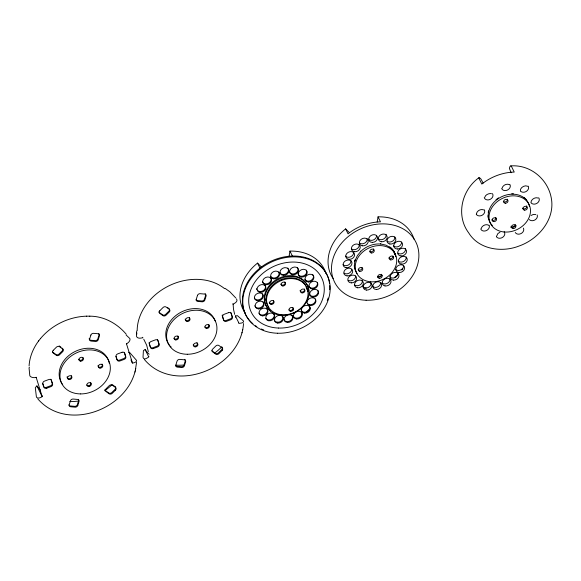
<?xml version="1.0" encoding="UTF-8"?>
<svg xmlns="http://www.w3.org/2000/svg" width="581" height="581" viewBox="0 0 581 581"><rect width="100%" height="100%" fill="white"/><g stroke="black" fill="none" stroke-linecap="round" stroke-linejoin="round"><path stroke-width="0.87" d="M136.564 362.355L135.344 370.366L135.489 369.777C126.629 410.266 66.299 432.061 37.765 398.813M137.189 330.662L137.225 328.664A51.978 41.621 -26.1 0 1 170.422 285.111A51.978 41.621 -26.1 0 1 224.462 288.532M235.407 317.241L235.428 315.962L237.418 315.665L243.446 320.966A3.072 1.714 0.2 0 1 241.297 323.065L239.074 323.399A1.532 0.915 -33.3 0 0 238.399 323.043M29.086 365.877C29.609 356.792 33.262 348.077 38.695 340.844M136.455 333.973L136.738 330.996M243.519 323.53C240.672 368.296 174.358 395.233 144.349 359.45M136.862 332.986L136.419 336.094L136.826 336.922A3.072 1.714 0.2 0 0 140.595 338.127L142.817 337.801A1.532 0.915 -33.3 0 1 142.795 337.278M496.523 236.365L497.873 233.577L499.987 232.233M531.012 202.239C530.954 199.704 534.941 196.814 538.028 198.005M289.098 256.272L289.948 251.094A45.311 36.283 -26.1 0 1 326.028 273.578M377.185 222.036L378.042 216.858A45.311 36.283 -26.1 0 1 414.115 239.343M134.937 372.072L135.068 371.608M135.642 369.117L135.787 368.521M242.647 329.877L242.749 329.478M241.943 332.84L242.037 332.455M476.405 213.917C476.907 210.685 480.821 208.644 483.799 209.915M481.126 228.703C481.903 225.551 485.905 223.685 488.788 225.225M502.064 188.237C502.841 185.085 506.835 183.211 509.719 184.758M357.104 273.557A21.504 17.219 -26.1 0 1 355.216 260.281L357.351 255.669L360.699 251.5A21.504 17.219 -26.1 0 1 380.795 244.02L385.777 245.095L390.033 247.332A21.504 17.219 -26.1 0 1 395.784 256.802M484.823 197.22C485.484 194.323 489.776 193.066 491.519 193.705M40.583 338.454C51.891 324.997 69.095 316.66 86.671 316.166M38.607 340.953L40.663 338.353M29.435 367.199L29.05 367.882L29.813 375.747L30.285 376.372A4.604 2.564 0.2 0 0 35.47 377.563L36.211 377.454L42.173 396.641L41.52 397.048A4.604 2.738 -35.3 0 1 36.414 397.005L35.303 387.701L36.908 385.9L37.482 386.714A49.915 39.966 -26.1 0 0 40.3 389.982M478.911 177.728C461.801 189.965 455.577 215.406 468.678 232.843C478.882 249.612 502.042 252.779 519.189 245.981C538.514 239.176 555.538 219.124 551.224 197.729C547.672 178.904 530.112 164.408 510.808 165.912M128.532 352.231L129.919 352.79L136.6 360.46A4.604 2.564 0.2 0 1 133.209 362.943L132.468 363.052L126.505 343.865L127.159 343.458A4.604 2.738 -35.3 0 0 129.839 338.541L126.135 335.026M149.15 354.243A49.915 39.966 -26.1 0 1 145.708 350.365L145.134 349.551L143.391 350.641L143.02 357.351L143.427 358.172A3.072 1.823 -35.3 0 0 146.833 358.201L148.78 356.981A1.532 0.864 -1.7 0 1 148.925 356.327M234.659 314.336L233.518 309.368L233.112 304.212L235.058 302.991A3.072 1.823 -35.3 0 0 236.852 299.716L236.445 298.888M531.078 215.471L533.365 214.433L535.747 214.454M89.699 316.173C103.955 316.129 117.159 323.501 126.237 334.22M86.54 316.166L89.844 316.173M527.686 186.254C524.36 184.547 519.632 188.222 520.387 191.011M225 288.314L229.829 291.742L235.813 297.988M167.611 307.589L168.839 308.482M59.168 345.898L61.005 347.242M112.591 384.84L114.98 386.583M333.145 278.56A45.311 36.283 -26.1 0 1 345.615 228.878L349.159 232.422M245.516 313.442A45.311 36.283 -26.1 0 1 257.521 263.106L261.065 266.657M143.747 339.21L146.695 345.259L148.322 351.599M511.164 172.731L509.414 168.461A5.534 1.641 88.4 0 1 511.636 166.776L514.229 172.063A45.311 36.283 -26.1 0 0 481.802 184.075L479.209 178.788A5.534 0.871 51.5 0 1 480.945 179.006L483.138 183.117M378.042 216.858L380.468 221.819A45.311 36.283 -26.1 0 0 348.041 233.831L345.615 228.878M389.829 246.918L390.033 247.332M380.591 243.606L380.795 244.02M360.496 251.086L360.699 251.5M355.216 260.281L355.02 259.867A21.504 17.219 -26.1 0 0 354.606 261.443M289.948 251.094L292.374 256.054M257.521 263.106L259.954 268.066M235.428 315.962L238.668 322.571M145.134 349.551L148.373 356.16M130.943 359.937L132.061 362.224M36.908 385.9L41.767 395.814M124.269 352.347L125.402 355.979A2.302 1.845 -26.1 0 1 123.797 358.55L119.49 360.147A2.302 1.845 -26.1 0 1 116.796 359.218L115.909 356.349M42.689 383.583L43.604 386.503A2.302 1.845 -26.1 0 0 46.277 387.382L50.583 385.784A2.302 1.845 -26.1 0 0 52.196 383.257L51.084 379.669A2.302 1.845 -26.1 0 0 50.845 379.204M492.441 193.596A4.604 3.689 -26.1 0 1 490.219 199.356A4.604 3.689 -26.1 0 1 484.256 197.656M484.351 209.85A4.604 3.689 -26.1 0 1 482.128 215.246A4.604 3.689 -26.1 0 1 476.246 214.229M516.008 225.45A21.504 17.219 -26.1 0 1 510.786 227.483M537.142 214.926A4.604 3.689 -26.1 0 1 534.956 219.938A4.604 3.689 -26.1 0 1 529.276 219.545M523.379 228.115A4.604 3.689 -26.1 0 1 521.157 233.511A4.604 3.689 -26.1 0 1 515.274 232.502M538.74 197.809A4.604 3.689 -26.1 0 1 537.04 203.27A4.604 3.689 -26.1 0 1 530.99 202.733M528.231 186.181A4.604 3.689 -26.1 0 1 526.524 191.265A4.604 3.689 -26.1 0 1 520.743 191.323M510.089 184.809A4.604 3.689 -26.1 0 1 507.366 190.096A4.604 3.689 -26.1 0 1 501.701 188.614M489.158 225.275A4.604 3.689 -26.1 0 1 486.435 230.563A4.604 3.689 -26.1 0 1 480.77 229.081M504.25 231.928A4.604 3.689 -26.1 0 1 502.55 237.397A4.604 3.689 -26.1 0 1 496.501 236.859M492.339 225.53A21.504 17.219 -26.1 0 1 500.815 197.126A21.504 17.219 -26.1 0 1 529.414 206.291M488.65 219.371A21.504 17.219 -26.1 0 1 488.011 215.609M488.214 212.479A21.504 17.219 -26.1 0 1 488.548 210.896M496.007 199.748A21.504 17.219 -26.1 0 1 498.585 197.874M511.694 193.778A21.504 17.219 -26.1 0 1 513.481 193.793M524.2 197.634A21.504 17.219 -26.1 0 1 526.829 200.394M507.329 199.145A2.302 1.845 -26.1 0 1 506.145 201.629A2.302 1.845 -26.1 0 1 503.335 201.346M526.8 206.771A2.302 1.845 -26.1 0 1 525.013 208.79A2.302 1.845 -26.1 0 1 522.588 208.129M526.575 205.834A2.302 1.845 -26.1 0 1 526.764 206.277M515.224 224.535A2.302 1.845 -26.1 0 1 513.713 227.142A2.302 1.845 -26.1 0 1 510.953 226.256M495.782 217.432A2.302 1.845 -26.1 0 1 494.809 219.959A2.302 1.845 -26.1 0 1 491.94 219.879M489.463 220.424A4.684 3.747 -26.1 0 1 489.217 219.465M362.166 267.652A2.302 1.845 -26.1 0 1 360.786 269.867A2.302 1.845 -26.1 0 1 358.179 269.635M367.17 238.638A4.604 3.689 -26.1 0 1 364.614 243.134A4.604 3.689 -26.1 0 1 359.349 242.88M393.577 250.898A21.504 17.219 -26.1 0 1 395.458 255.633M354.889 269.126A21.504 17.219 -26.1 0 1 354.257 265.364M391.028 247.891A21.504 17.219 -26.1 0 1 393.076 250.15M394.201 253.2A4.684 3.747 -26.1 0 1 394.71 254.035M402.873 268.72A39.167 31.359 -26.1 0 1 401.914 270.02M398.101 274.319A39.167 31.359 -26.1 0 1 394.339 277.653M366.313 288.038A39.167 31.359 -26.1 0 1 364.686 288.053M381.463 274.29A2.302 1.845 -26.1 0 1 380.228 276.767A2.302 1.845 -26.1 0 1 377.432 276.433M393.627 250.839A21.504 17.219 -26.1 0 1 394.644 253.984M382.247 275.205A21.504 17.219 -26.1 0 1 377.795 277.021M359.116 244.209A4.604 3.689 -26.1 0 1 356.981 248.813A4.604 3.689 -26.1 0 1 351.628 248.966M353.597 252.445A4.604 3.689 -26.1 0 1 350.633 256.795A4.604 3.689 -26.1 0 1 345.492 256.119M350.924 260.506A4.604 3.689 -26.1 0 1 348.368 265.001A4.604 3.689 -26.1 0 1 343.102 264.74M373.576 248.9A2.302 1.845 -26.1 0 1 372.639 251.232A2.302 1.845 -26.1 0 1 369.944 251.428M376.568 235.501A4.604 3.689 -26.1 0 1 373.612 239.851A4.604 3.689 -26.1 0 1 368.47 239.183M393.003 256.032A2.302 1.845 -26.1 0 1 391.536 258.436A2.302 1.845 -26.1 0 1 388.827 257.884M394.811 236.845A4.604 3.689 -26.1 0 1 392.255 241.34A4.604 3.689 -26.1 0 1 386.982 241.079M405.415 248.421A4.604 3.689 -26.1 0 1 403.287 253.025A4.604 3.689 -26.1 0 1 397.927 253.178M401.58 242.095A4.604 3.689 -26.1 0 1 398.624 246.438A4.604 3.689 -26.1 0 1 393.482 245.77M403.621 265.619A4.604 3.689 -26.1 0 1 400.658 269.969A4.604 3.689 -26.1 0 1 395.523 269.301M406.199 256.911A4.604 3.689 -26.1 0 1 403.65 261.406A4.604 3.689 -26.1 0 1 398.377 261.145M389.953 278.771A4.604 3.689 -26.1 0 1 387.396 283.267A4.604 3.689 -26.1 0 1 382.131 283.012M397.854 272.576A4.604 3.689 -26.1 0 1 395.203 277.478A4.604 3.689 -26.1 0 1 389.669 276.643M386.045 234.237A4.604 3.689 -26.1 0 1 383.387 239.14A4.604 3.689 -26.1 0 1 377.861 238.304M355.637 275.975A4.604 3.689 -26.1 0 1 353.212 280.042A4.604 3.689 -26.1 0 1 348.31 280.274M362.319 280.572A4.604 3.689 -26.1 0 1 359.762 285.068A4.604 3.689 -26.1 0 1 354.49 284.806M380.649 282.562A4.604 3.689 -26.1 0 1 377.686 286.912A4.604 3.689 -26.1 0 1 372.544 286.244M370.925 282.548A4.604 3.689 -26.1 0 1 368.267 287.45A4.604 3.689 -26.1 0 1 362.74 286.615M351.694 269.337A4.604 3.689 -26.1 0 1 348.898 273.266A4.604 3.689 -26.1 0 1 344.068 273.121M306.107 287.435A4.684 3.747 -26.1 0 1 306.841 289.236M281.277 279.846A4.684 3.747 -26.1 0 1 282.417 279.425M273.891 313.9A4.604 3.689 -26.1 0 1 271.668 319.303A4.604 3.689 -26.1 0 1 265.793 318.286M270.593 310.835A23.037 18.447 -26.1 0 1 277.783 278.786A23.037 18.447 -26.1 0 1 308.707 291.066M266.781 308.453A4.604 3.689 -26.1 0 1 265.118 314.277A4.604 3.689 -26.1 0 1 258.915 313.072M312.731 274.573A4.604 3.689 -26.1 0 1 311.067 280.398A4.604 3.689 -26.1 0 1 304.865 279.192M306.383 270.172A4.604 3.689 -26.1 0 1 303.616 275.83A4.604 3.689 -26.1 0 1 297.944 273.651M287.718 267.986A4.604 3.689 -26.1 0 1 286.055 273.811A4.604 3.689 -26.1 0 1 279.853 272.605M297.523 267.609A4.604 3.689 -26.1 0 1 295.301 273.375A4.604 3.689 -26.1 0 1 289.338 271.676M278.742 271.973A4.604 3.689 -26.1 0 1 276.527 277.369A4.604 3.689 -26.1 0 1 270.644 276.353M264.747 284.922A4.604 3.689 -26.1 0 1 263.578 290.42A4.604 3.689 -26.1 0 1 257.405 290.355M256.882 289.541A4.604 3.689 -26.1 0 1 256.642 288.604M270.593 277.58A4.604 3.689 -26.1 0 1 268.371 283.346A4.604 3.689 -26.1 0 1 262.409 281.647M262.496 293.833A4.604 3.689 -26.1 0 1 260.281 299.237A4.604 3.689 -26.1 0 1 254.398 298.22M263.033 301.735A4.604 3.689 -26.1 0 1 260.811 307.502A4.604 3.689 -26.1 0 1 254.848 305.802M282.402 315.919A4.604 3.689 -26.1 0 1 280.18 321.685A4.604 3.689 -26.1 0 1 274.217 319.986M301.532 312.106A4.604 3.689 -26.1 0 1 298.765 317.763A4.604 3.689 -26.1 0 1 293.093 315.585M291.8 315.04A4.604 3.689 -26.1 0 1 290.13 320.865A4.604 3.689 -26.1 0 1 283.935 319.666M317.778 290.239A4.604 3.689 -26.1 0 1 315.011 295.896A4.604 3.689 -26.1 0 1 309.339 293.717M317.32 282.656A4.604 3.689 -26.1 0 1 314.118 287.798A4.604 3.689 -26.1 0 1 308.707 285.859M309.332 305.947A4.604 3.689 -26.1 0 1 307.109 311.714A4.604 3.689 -26.1 0 1 301.147 310.014M315.294 298.917A4.604 3.689 -26.1 0 1 313.108 303.928A4.604 3.689 -26.1 0 1 307.429 303.536M268.807 307.378A21.504 17.219 -26.1 0 1 280.899 279.708A21.504 17.219 -26.1 0 1 307.581 291.393M273.528 300.595A2.302 1.845 -26.1 0 1 272.01 303.391A2.302 1.845 -26.1 0 1 269.257 302.185M292.969 307.698A2.302 1.845 -26.1 0 1 291.727 310.174A2.302 1.845 -26.1 0 1 288.939 309.84M304.321 288.997A2.302 1.845 -26.1 0 1 302.759 291.952A2.302 1.845 -26.1 0 1 300.108 290.355M266.025 301.067A21.504 17.219 -26.1 0 1 265.757 298.772M302.534 281.298A21.504 17.219 -26.1 0 1 304.117 282.962M310.007 308.555A39.167 31.359 -26.1 0 1 306.252 311.888M278.219 322.273A39.167 31.359 -26.1 0 1 276.592 322.288M284.835 281.894A2.302 1.845 -26.1 0 1 283.891 284.799A2.302 1.845 -26.1 0 1 280.834 284.094M252.837 323.704A45.311 36.283 -26.1 0 1 268.589 262.43A45.311 36.283 -26.1 0 1 329.492 283.216M329.732 285.627A45.311 36.283 -26.1 0 1 329.725 289.73M328.149 298.046A45.311 36.283 -26.1 0 1 327.277 300.522M263.723 329.95A45.311 36.283 -26.1 0 1 261.312 328.991M256.824 326.624A45.311 36.283 -26.1 0 1 255.437 325.709M293.434 309.804A21.504 17.219 -26.1 0 1 291.96 310.45M98.828 333.596A2.302 1.845 -26.1 0 1 99.024 335.019L97.826 338.883A2.302 1.845 -26.1 0 1 95.131 340.633L90.803 340.248A2.302 1.845 -26.1 0 1 89.183 338.578M104.965 389.473A2.302 1.845 -26.1 0 0 105.597 390.686L108.705 392.952A2.302 1.845 -26.1 0 0 111.85 392.509L115.103 389.27A2.302 1.845 -26.1 0 0 115.597 387.331M115.067 386.641A2.302 1.845 -26.1 0 1 115.35 386.91M62.276 348.164A2.302 1.845 -26.1 0 1 62.269 350.837L59.015 354.069A2.302 1.845 -26.1 0 1 55.914 354.475L52.806 352.209A2.302 1.845 -26.1 0 1 52.515 351.941M111.973 384.753A49.915 39.966 -26.1 0 1 104.645 390.722M78.246 401.064A49.915 39.966 -26.1 0 1 69.814 401.58M126.353 343.669A1.532 0.915 -17.3 0 1 126.505 343.865M132.069 362.711A1.532 0.915 -17.3 0 1 132.468 363.052M36.211 377.454A1.532 0.915 -17.3 0 1 36.16 377.222M42.173 396.641A1.532 0.915 -17.3 0 1 42.304 395.901M102.118 364.105A2.302 1.845 -26.1 0 1 100.724 367.105A2.302 1.845 -26.1 0 1 97.957 365.652M90.621 382.523A2.302 1.845 -26.1 0 1 89.772 385.261A2.302 1.845 -26.1 0 1 86.743 384.992M82.96 357.598A2.302 1.845 -26.1 0 1 81.355 360.169A2.302 1.845 -26.1 0 1 78.653 359.203M71.252 375.587A2.302 1.845 -26.1 0 1 69.575 378.681A2.302 1.845 -26.1 0 1 67.171 376.626M68.827 404.826A2.302 1.845 -26.1 0 0 70.381 405.959L74.775 406.344A2.302 1.845 -26.1 0 0 77.404 404.594L78.602 400.73A2.302 1.845 -26.1 0 0 78.428 399.343M90.549 385.334A21.504 17.219 -26.1 0 1 89.067 385.937M62.704 384.651A26.109 20.909 -26.1 0 1 75.813 351.156A26.109 20.909 -26.1 0 1 109.235 363.154M232.712 303.834A1.532 0.864 -1.7 0 1 233.112 304.212M189.348 317.509A2.302 1.845 -26.1 0 1 187.961 320.516A2.302 1.845 -26.1 0 1 185.186 319.056M208.724 324.452A2.302 1.845 -26.1 0 1 207.875 327.183A2.302 1.845 -26.1 0 1 204.846 326.914M149.012 342.732A2.302 1.845 -26.1 0 0 149.077 343.218L150.21 346.85A2.302 1.845 -26.1 0 0 152.883 347.728L157.19 346.123A2.302 1.845 -26.1 0 0 158.802 343.596L157.691 340.016A2.302 1.845 -26.1 0 0 157.451 339.551M177.859 335.934A2.302 1.845 -26.1 0 1 177.009 338.665A2.302 1.845 -26.1 0 1 173.98 338.396M196.051 299.854A2.302 1.845 -26.1 0 0 197.358 300.58L201.738 300.973A2.302 1.845 -26.1 0 0 204.432 299.23L205.63 295.366A2.302 1.845 -26.1 0 0 205.645 294.371M221.848 346.755A49.915 39.966 -26.1 0 1 215.435 352.5M183.393 365.05A49.915 39.966 -26.1 0 1 175.782 365.144M211.883 350.721A2.302 1.845 -26.1 0 0 212.203 351.033L215.311 353.299A2.302 1.845 -26.1 0 0 218.449 352.849L221.71 349.609A2.302 1.845 -26.1 0 0 221.957 347.256M230.635 312.28A2.302 1.845 -26.1 0 1 230.875 312.694L232.008 316.318A2.302 1.845 -26.1 0 1 230.403 318.889L226.147 320.472A2.302 1.845 -26.1 0 1 223.402 319.565L222.276 315.941A2.302 1.845 -26.1 0 1 222.32 314.946M169.202 308.816A2.302 1.845 -26.1 0 1 168.875 311.184L165.621 314.408A2.302 1.845 -26.1 0 1 162.52 314.822L159.412 312.556A2.302 1.845 -26.1 0 1 158.882 311.866M175.651 365.602A2.302 1.845 -26.1 0 0 176.987 366.299L181.374 366.691A2.302 1.845 -26.1 0 0 184.01 364.941L185.208 361.077A2.302 1.845 -26.1 0 0 185.237 360.126M196.879 342.521A2.302 1.845 -26.1 0 1 196.378 345.601A2.302 1.845 -26.1 0 1 193.139 344.903M205.086 293.594A2.302 1.845 -26.1 0 1 205.434 293.942M184.7 359.334A2.302 1.845 -26.1 0 1 185.034 359.69M169.311 344.991A26.109 20.909 -26.1 0 1 180.916 312.244A26.109 20.909 -26.1 0 1 215.144 320.894M171.141 347.002A26.109 20.909 -26.1 0 1 170.182 346.029M90.876 335.084L89.67 338.948A2.302 1.845 -26.1 0 0 91.159 341.069L95.538 341.454A2.302 1.845 -26.1 0 0 98.233 339.711L99.431 335.847A2.302 1.845 -26.1 0 0 97.891 333.719L93.505 333.334A2.302 1.845 -26.1 0 0 90.876 335.084M77.832 405.327L77.81 405.422A2.302 1.845 -26.1 0 1 75.174 407.172L70.788 406.78A2.302 1.845 -26.1 0 1 69.248 404.659L70.446 400.796A2.302 1.845 -26.1 0 1 73.141 399.045L77.52 399.438A2.302 1.845 -26.1 0 1 79.009 401.558L77.832 405.327M197.482 295.424L196.276 299.295A2.302 1.845 -26.1 0 0 197.765 301.408L202.144 301.8A2.302 1.845 -26.1 0 0 204.839 300.057L206.037 296.187A2.302 1.845 -26.1 0 0 204.497 294.066L200.111 293.674A2.302 1.845 -26.1 0 0 197.482 295.424M184.438 365.667L184.409 365.769A2.302 1.845 -26.1 0 1 181.78 367.519L177.394 367.127A2.302 1.845 -26.1 0 1 175.854 365.006L177.052 361.135A2.302 1.845 -26.1 0 1 179.747 359.392L184.126 359.784A2.302 1.845 -26.1 0 1 185.615 361.905L184.438 365.667M53.249 350.328L53.169 350.408A2.302 1.845 -26.1 0 0 53.212 353.037L56.313 355.303A2.302 1.845 -26.1 0 0 59.422 354.897L62.675 351.665A2.302 1.845 -26.1 0 0 62.675 348.992L59.574 346.726A2.302 1.845 -26.1 0 0 56.43 347.169L53.249 350.328M159.855 310.675L159.775 310.755A2.302 1.845 -26.1 0 0 159.819 313.384L162.92 315.643A2.302 1.845 -26.1 0 0 166.028 315.236L169.282 312.004A2.302 1.845 -26.1 0 0 169.282 309.332L166.181 307.073A2.302 1.845 -26.1 0 0 163.036 307.516L159.855 310.675M115.51 390.091L112.249 393.33A2.302 1.845 -26.1 0 1 109.112 393.78L106.04 391.543A2.302 1.845 -26.1 0 1 106.003 388.842L109.257 385.61A2.302 1.845 -26.1 0 1 112.365 385.203L115.466 387.469A2.302 1.845 -26.1 0 1 115.51 390.091M222.116 350.437L218.855 353.676A2.302 1.845 -26.1 0 1 215.711 354.127L212.646 351.883A2.302 1.845 -26.1 0 1 212.61 349.188L215.863 345.956A2.302 1.845 -26.1 0 1 218.972 345.55L222.073 347.808A2.302 1.845 -26.1 0 1 222.116 350.437M122.003 352.297L117.696 353.894A2.302 1.845 -26.1 0 0 116.077 356.422L117.202 360.046A2.302 1.845 -26.1 0 0 119.897 360.975L124.203 359.37A2.302 1.845 -26.1 0 0 125.801 356.799L124.675 353.175A2.302 1.845 -26.1 0 0 122.003 352.297M228.609 312.643L224.302 314.241A2.302 1.845 -26.1 0 0 222.683 316.768L223.808 320.392A2.302 1.845 -26.1 0 0 226.496 321.322L230.802 319.717A2.302 1.845 -26.1 0 0 232.407 317.146L231.282 313.522A2.302 1.845 -26.1 0 0 228.609 312.643M46.785 388.166L46.676 388.21A2.302 1.845 -26.1 0 1 44.003 387.331L42.878 383.7A2.302 1.845 -26.1 0 1 44.483 381.129L48.789 379.531A2.302 1.845 -26.1 0 1 51.477 380.461L52.602 384.077A2.302 1.845 -26.1 0 1 50.983 386.605L46.785 388.166M153.391 348.513L153.282 348.556A2.302 1.845 -26.1 0 1 150.61 347.67L149.484 344.046A2.302 1.845 -26.1 0 1 151.089 341.475L155.396 339.878A2.302 1.845 -26.1 0 1 158.083 340.8L159.209 344.424A2.302 1.845 -26.1 0 1 157.589 346.951L153.391 348.513M505.332 203.219A2.302 1.845 -26.1 0 0 507.939 200.387A2.302 1.845 -26.1 0 0 504.185 200.234A2.302 1.845 -26.1 0 0 505.332 203.219M504.148 231.993A21.504 17.219 -26.1 0 0 529.857 206.48A21.504 17.219 -26.1 0 0 495.266 203.394A21.504 17.219 -26.1 0 0 504.148 231.993M524.476 210.133A2.302 1.845 -26.1 0 0 527.366 207.511A2.302 1.845 -26.1 0 0 523.728 207.003A2.302 1.845 -26.1 0 0 524.476 210.133M513.168 228.573A2.302 1.845 -26.1 0 0 515.826 225.777A2.302 1.845 -26.1 0 0 512.093 225.559A2.302 1.845 -26.1 0 0 513.168 228.573M493.451 221.586A2.302 1.845 -26.1 0 0 496.53 219.139A2.302 1.845 -26.1 0 0 492.993 218.369A2.302 1.845 -26.1 0 0 493.451 221.586M366.081 300.232A45.311 36.283 -26.1 0 0 416.766 244.122A45.311 36.283 -26.1 0 0 342.725 241.827A45.311 36.283 -26.1 0 0 366.081 300.232M359.69 271.349A2.302 1.845 -26.1 0 0 362.776 268.894A2.302 1.845 -26.1 0 0 359.232 268.124A2.302 1.845 -26.1 0 0 359.69 271.349M362.224 245.814A4.604 3.689 -26.1 0 0 368.187 240.708A4.604 3.689 -26.1 0 0 360.983 239.466A4.604 3.689 -26.1 0 0 362.224 245.814M379.408 278.328A2.302 1.845 -26.1 0 0 382.073 275.532A2.302 1.845 -26.1 0 0 378.333 275.314A2.302 1.845 -26.1 0 0 379.408 278.328M371.571 252.975A2.302 1.845 -26.1 0 0 374.179 250.142A2.302 1.845 -26.1 0 0 370.424 249.99A2.302 1.845 -26.1 0 0 371.571 252.975M354.621 251.74A4.604 3.689 -26.1 0 0 360.126 246.279A4.604 3.689 -26.1 0 0 352.711 245.618A4.604 3.689 -26.1 0 0 354.621 251.74M370.395 281.749A21.504 17.219 -26.1 0 0 396.097 256.236A21.504 17.219 -26.1 0 0 361.505 253.149A21.504 17.219 -26.1 0 0 370.395 281.749M349.355 259.358A4.604 3.689 -26.1 0 0 354.374 253.57A4.604 3.689 -26.1 0 0 346.806 253.49A4.604 3.689 -26.1 0 0 349.355 259.358M345.978 267.674A4.604 3.689 -26.1 0 0 351.941 262.576A4.604 3.689 -26.1 0 0 344.736 261.327A4.604 3.689 -26.1 0 0 345.978 267.674M390.715 259.896A2.302 1.845 -26.1 0 0 393.613 257.267A2.302 1.845 -26.1 0 0 389.967 256.758A2.302 1.845 -26.1 0 0 390.715 259.896M372.327 242.415A4.604 3.689 -26.1 0 0 377.345 236.627A4.604 3.689 -26.1 0 0 369.777 236.554A4.604 3.689 -26.1 0 0 372.327 242.415M389.866 244.013A4.604 3.689 -26.1 0 0 395.821 238.907A4.604 3.689 -26.1 0 0 388.616 237.665A4.604 3.689 -26.1 0 0 389.866 244.013M381.55 241.776A4.604 3.689 -26.1 0 0 387.055 236.307A4.604 3.689 -26.1 0 0 379.64 235.646A4.604 3.689 -26.1 0 0 381.55 241.776M400.919 255.96A4.604 3.689 -26.1 0 0 406.424 250.491A4.604 3.689 -26.1 0 0 399.016 249.83A4.604 3.689 -26.1 0 0 400.919 255.96M397.339 249.002A4.604 3.689 -26.1 0 0 402.357 243.214A4.604 3.689 -26.1 0 0 394.789 243.141A4.604 3.689 -26.1 0 0 397.339 249.002M399.379 272.533A4.604 3.689 -26.1 0 0 404.398 266.744A4.604 3.689 -26.1 0 0 396.83 266.672A4.604 3.689 -26.1 0 0 399.379 272.533M401.26 264.079A4.604 3.689 -26.1 0 0 407.216 258.973A4.604 3.689 -26.1 0 0 400.011 257.732A4.604 3.689 -26.1 0 0 401.26 264.079M385.014 285.946A4.604 3.689 -26.1 0 0 390.969 280.841A4.604 3.689 -26.1 0 0 383.765 279.599A4.604 3.689 -26.1 0 0 385.014 285.946M393.359 280.107A4.604 3.689 -26.1 0 0 398.864 274.646A4.604 3.689 -26.1 0 0 391.456 273.978A4.604 3.689 -26.1 0 0 393.359 280.107M376.408 289.476A4.604 3.689 -26.1 0 0 381.427 283.688A4.604 3.689 -26.1 0 0 373.859 283.608A4.604 3.689 -26.1 0 0 376.408 289.476M357.373 287.748A4.604 3.689 -26.1 0 0 363.328 282.642A4.604 3.689 -26.1 0 0 356.124 281.4A4.604 3.689 -26.1 0 0 357.373 287.748M351.389 282.882A4.604 3.689 -26.1 0 0 356.407 277.093A4.604 3.689 -26.1 0 0 348.847 277.021A4.604 3.689 -26.1 0 0 351.389 282.882M347.06 275.895A4.604 3.689 -26.1 0 0 352.565 270.426A4.604 3.689 -26.1 0 0 345.15 269.766A4.604 3.689 -26.1 0 0 347.06 275.895M366.429 290.079A4.604 3.689 -26.1 0 0 371.934 284.61A4.604 3.689 -26.1 0 0 364.527 283.949A4.604 3.689 -26.1 0 0 366.429 290.079M282.874 285.968A2.302 1.845 -26.1 0 0 285.482 283.136A2.302 1.845 -26.1 0 0 281.727 282.983A2.302 1.845 -26.1 0 0 282.874 285.968M268.676 320.741A4.604 3.689 -26.1 0 0 274.631 315.636A4.604 3.689 -26.1 0 0 267.427 314.394A4.604 3.689 -26.1 0 0 268.676 320.741M262.692 315.882A4.604 3.689 -26.1 0 0 267.71 310.094A4.604 3.689 -26.1 0 0 260.15 310.014A4.604 3.689 -26.1 0 0 262.692 315.882M258.356 308.889A4.604 3.689 -26.1 0 0 263.868 303.427A4.604 3.689 -26.1 0 0 256.453 302.759A4.604 3.689 -26.1 0 0 258.356 308.889M287.704 322.47A4.604 3.689 -26.1 0 0 292.722 316.681A4.604 3.689 -26.1 0 0 285.162 316.609A4.604 3.689 -26.1 0 0 287.704 322.47M277.733 323.072A4.604 3.689 -26.1 0 0 283.237 317.611A4.604 3.689 -26.1 0 0 275.83 316.943A4.604 3.689 -26.1 0 0 277.733 323.072M296.31 318.94A4.604 3.689 -26.1 0 0 302.273 313.834A4.604 3.689 -26.1 0 0 295.068 312.593A4.604 3.689 -26.1 0 0 296.31 318.94M283.63 275.409A4.604 3.689 -26.1 0 0 288.648 269.62A4.604 3.689 -26.1 0 0 281.081 269.548A4.604 3.689 -26.1 0 0 283.63 275.409M292.846 274.769A4.604 3.689 -26.1 0 0 298.358 269.301A4.604 3.689 -26.1 0 0 290.943 268.64A4.604 3.689 -26.1 0 0 292.846 274.769M281.698 314.749A21.504 17.219 -26.1 0 0 307.4 289.229A21.504 17.219 -26.1 0 0 272.809 286.142A21.504 17.219 -26.1 0 0 281.698 314.749M273.528 278.807A4.604 3.689 -26.1 0 0 279.483 273.702A4.604 3.689 -26.1 0 0 272.286 272.46A4.604 3.689 -26.1 0 0 273.528 278.807M290.711 311.329A2.302 1.845 -26.1 0 0 293.376 308.526A2.302 1.845 -26.1 0 0 289.636 308.308A2.302 1.845 -26.1 0 0 290.711 311.329M270.993 304.342A2.302 1.845 -26.1 0 0 274.072 301.888A2.302 1.845 -26.1 0 0 270.535 301.118A2.302 1.845 -26.1 0 0 270.993 304.342M277.384 333.225A45.311 36.283 -26.1 0 0 328.062 277.115A45.311 36.283 -26.1 0 0 254.02 274.82A45.311 36.283 -26.1 0 0 277.384 333.225M278.619 328.054A39.167 31.359 -26.1 0 0 322.426 279.548A39.167 31.359 -26.1 0 0 258.429 277.565A39.167 31.359 -26.1 0 0 278.619 328.054M310.682 305.526A4.604 3.689 -26.1 0 0 315.701 299.738A4.604 3.689 -26.1 0 0 308.133 299.665A4.604 3.689 -26.1 0 0 310.682 305.526M304.662 313.101A4.604 3.689 -26.1 0 0 310.167 307.639A4.604 3.689 -26.1 0 0 302.759 306.979A4.604 3.689 -26.1 0 0 304.662 313.101M312.556 297.073A4.604 3.689 -26.1 0 0 318.519 291.967A4.604 3.689 -26.1 0 0 311.314 290.725A4.604 3.689 -26.1 0 0 312.556 297.073M312.222 288.953A4.604 3.689 -26.1 0 0 317.727 283.484A4.604 3.689 -26.1 0 0 310.319 282.824A4.604 3.689 -26.1 0 0 312.222 288.953M308.642 282.003A4.604 3.689 -26.1 0 0 313.66 276.215A4.604 3.689 -26.1 0 0 306.093 276.135A4.604 3.689 -26.1 0 0 308.642 282.003M301.169 277.006A4.604 3.689 -26.1 0 0 307.124 271.901A4.604 3.689 -26.1 0 0 299.919 270.659A4.604 3.689 -26.1 0 0 301.169 277.006M265.916 284.741A4.604 3.689 -26.1 0 0 271.429 279.272A4.604 3.689 -26.1 0 0 264.014 278.611A4.604 3.689 -26.1 0 0 265.916 284.741M260.651 292.352A4.604 3.689 -26.1 0 0 265.67 286.564A4.604 3.689 -26.1 0 0 258.109 286.484A4.604 3.689 -26.1 0 0 260.651 292.352M257.281 300.675A4.604 3.689 -26.1 0 0 263.237 295.569A4.604 3.689 -26.1 0 0 256.039 294.327A4.604 3.689 -26.1 0 0 257.281 300.675M280.892 315.207A23.037 18.447 -26.1 0 0 308.431 287.871A23.037 18.447 -26.1 0 0 271.371 284.567A23.037 18.447 -26.1 0 0 280.892 315.207M302.018 292.889A2.302 1.845 -26.1 0 0 304.916 290.268A2.302 1.845 -26.1 0 0 301.27 289.752A2.302 1.845 -26.1 0 0 302.018 292.889M80.606 361.157A2.302 1.845 -26.1 0 0 83.366 358.426A2.302 1.845 -26.1 0 0 79.655 358.092A2.302 1.845 -26.1 0 0 80.606 361.157M88.486 386.518A2.302 1.845 -26.1 0 0 91.239 383.78A2.302 1.845 -26.1 0 0 87.535 383.453A2.302 1.845 -26.1 0 0 88.486 386.518M69.117 379.575A2.302 1.845 -26.1 0 0 71.87 376.844A2.302 1.845 -26.1 0 0 68.166 376.517A2.302 1.845 -26.1 0 0 69.117 379.575M99.983 368.1A2.302 1.845 -26.1 0 0 102.735 365.362A2.302 1.845 -26.1 0 0 99.031 365.035A2.302 1.845 -26.1 0 0 99.983 368.1M80.686 393.918A26.109 20.909 -26.1 0 0 108.85 360.954A26.109 20.909 -26.1 0 0 65.914 360.845A26.109 20.909 -26.1 0 0 80.686 393.918M187.213 321.504A2.302 1.845 -26.1 0 0 189.972 318.766A2.302 1.845 -26.1 0 0 186.261 318.439A2.302 1.845 -26.1 0 0 187.213 321.504M195.093 346.864A2.302 1.845 -26.1 0 0 197.845 344.126A2.302 1.845 -26.1 0 0 194.141 343.799A2.302 1.845 -26.1 0 0 195.093 346.864M206.589 328.439A2.302 1.845 -26.1 0 0 209.342 325.709A2.302 1.845 -26.1 0 0 205.638 325.375A2.302 1.845 -26.1 0 0 206.589 328.439M175.723 339.921A2.302 1.845 -26.1 0 0 178.476 337.191A2.302 1.845 -26.1 0 0 174.772 336.857A2.302 1.845 -26.1 0 0 175.723 339.921M187.293 354.257A26.109 20.909 -26.1 0 0 215.457 321.3A26.109 20.909 -26.1 0 0 172.521 321.184A26.109 20.909 -26.1 0 0 187.293 354.257"/></g></svg>
